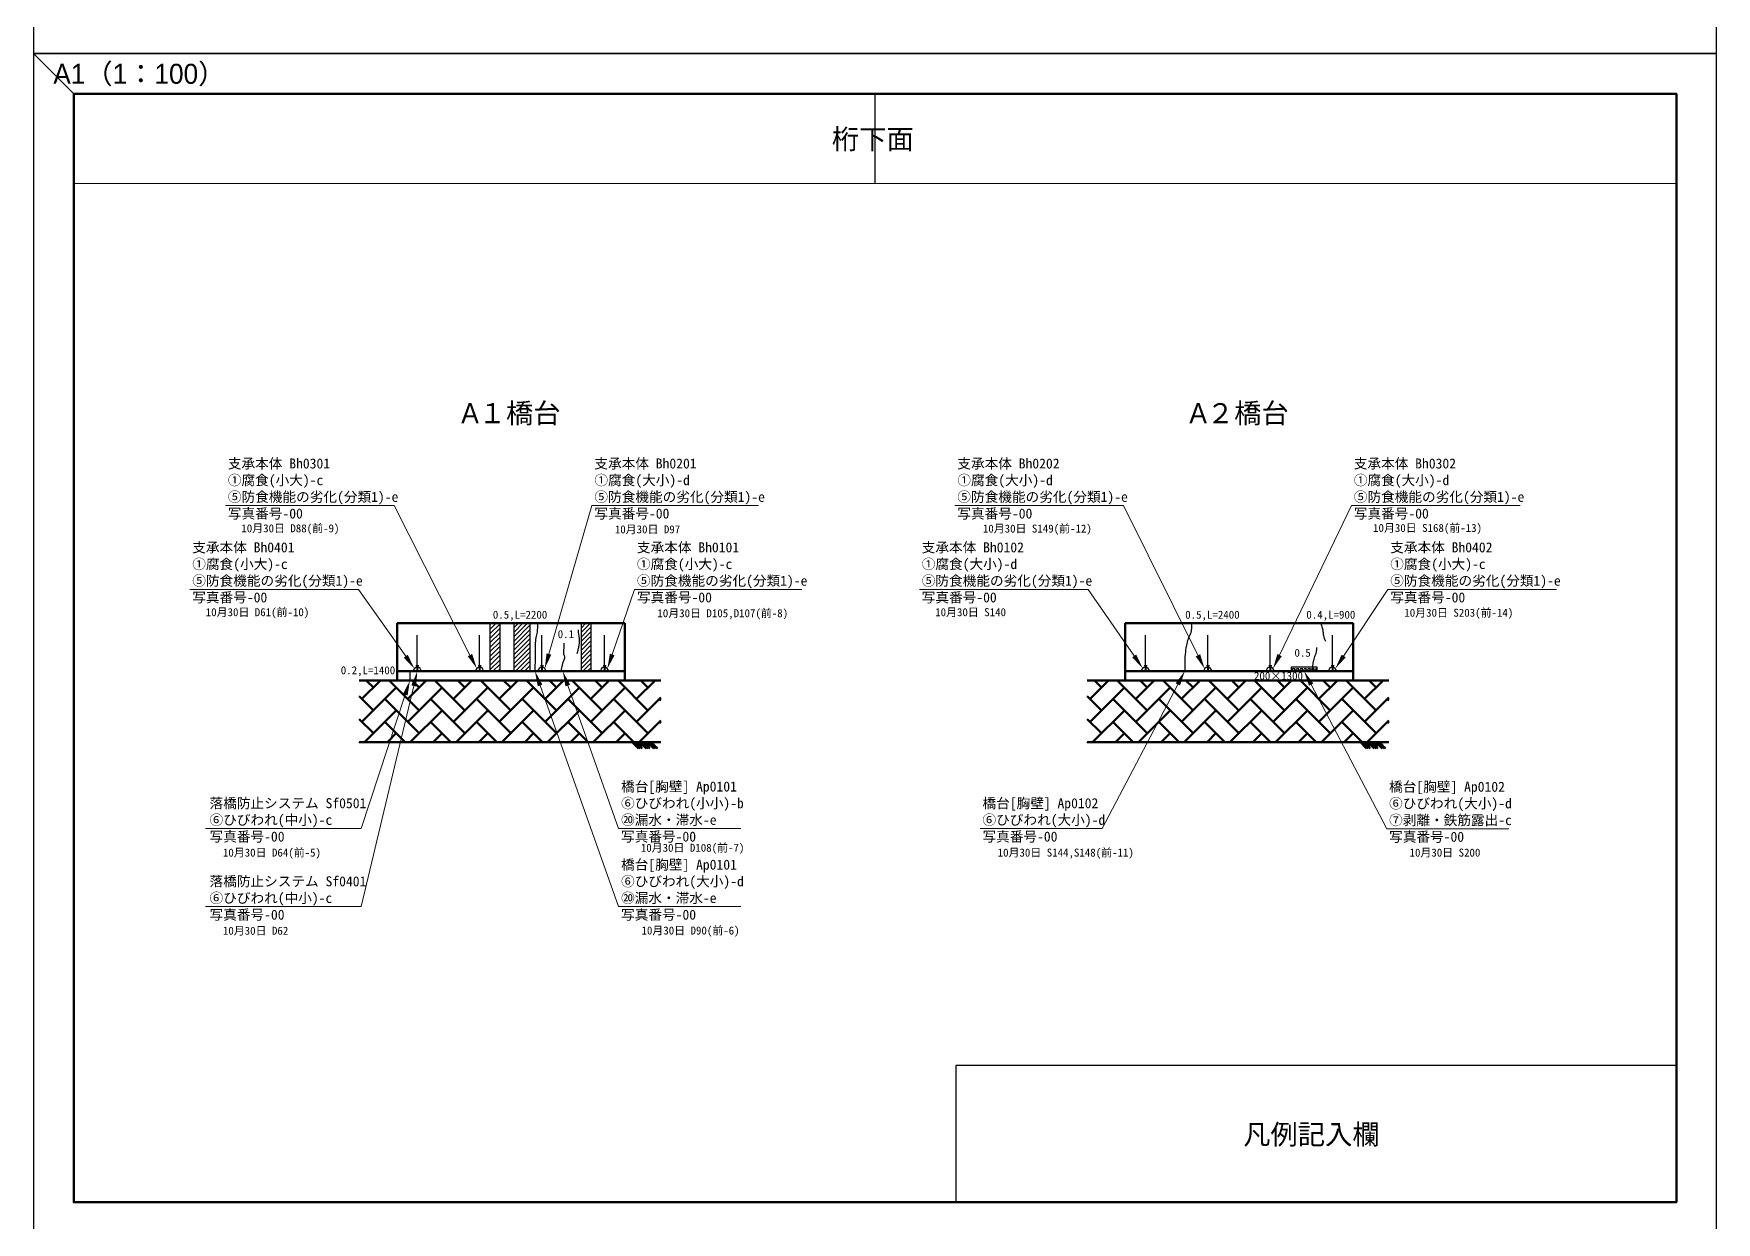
# Model space of a CAD drawing. Header units: millimetres. Extents: x 854378 to 938478, y -99630 to 91948.
# Drawn here: x 854378 to 938478, y -39230 to 20170 of the extents above; entities that cross this region are included whole.
import ezdxf
from ezdxf import colors
from ezdxf.entities.mleader import LeaderData, LeaderLine
from ezdxf.enums import TextEntityAlignment as Align
from ezdxf.math import Vec2, Vec3

# ---------------------------------------------------------------- set-up
doc = ezdxf.new("R2010")
doc.units = ezdxf.units.MM
doc.linetypes.add('DASHED', pattern=[19.05, 12.7, -6.35])
doc.layers.get('Defpoints').update_dxf_attribs({"color": 4})
for name, color, linetype, lineweight in [('D-MTR-FRAM', 7, 'Continuous', 13), ('D-STR', 1, 'Continuous', 50), ('D-STR-HTXT', 7, 'Continuous', 25), ('D-STR-TXT', 7, 'Continuous', 13), ('D-TTL', 2, 'Continuous', 140)]:
    doc.layers.add(name, color=color, linetype=linetype, lineweight=lineweight)
doc.styles.add('MSPゴシック', font='MS PGothic.ttf')
doc.styles.add('MSゴシック', font='MS Gothic.ttf')
doc.styles.add('MSｺﾞｼｯｸ', font='MS Gothic.ttf')
doc.styles.get("Standard").update_dxf_attribs({"font": 'arial.ttf'})
doc.dimstyles.new('STANDARD-50', dxfattribs={"dimscale": 50, "dimtxt": 3.5, "dimasz": 1.8, "dimexe": 0, "dimexo": 1.5, "dimgap": 1, "dimtad": 1, "dimdec": 0, "dimzin": 0, "dimdsep": 46, "dimtxsty": 'MSｺﾞｼｯｸ', "dimblk": 'OPEN', "dimcen": 0, "dimclrd": 1, "dimclre": 1, "dimclrt": 3, "dimaunit": 1, "dimazin": 0, "dimtfac": 1, "dimtdec": 0, "dimtix": 1, "dimtmove": 2, "dimatfit": 3, "dimldrblk": 'OPEN', "dimfxl": 1, "dimtolj": 1, "dimtzin": 0, "dimarcsym": 0})

# ---------------------------------------------------------------- blocks, each defined once
blk = doc.blocks.new('_OPEN')
at = {"color": 0, "linetype": 'ByBlock', "lineweight": -2}
for p, q in [((-1, 0.166667), (0, 0)), ((-1, -0.166667), (0, 0)), ((0, 0), (-1, 0))]:
    blk.add_line(p, q, dxfattribs=at)

msp = doc.modelspace()

# ---------------------------------------------------------------- hatches: boundary and pattern name
at = {"layer": 'D-STR'}
h = msp.add_hatch(dxfattribs=at)
h.set_pattern_fill('AR-HBONE', color=0, scale=202.189349, style=0)
h.set_pattern_definition([(45, (150218, 1033457.8), (9e-14, 1143.7557), [2426.2722, -808.7574]), (135, (150789.9, 1034029.7), (9e-14, 1143.7557), [2426.2722, -808.7574])])
h.paths.add_polyline_path([(885724, -12153), (870645, -12153), (870645, -15238), (885724, -15238)])
h = msp.add_hatch(dxfattribs=at)
h.set_pattern_fill('AR-HBONE', color=0, scale=202.189349, style=0)
h.set_pattern_definition([(45, (186608, 1033457.8), (9e-14, 1143.7557), [2426.2722, -808.7574]), (135, (187179.9, 1034029.7), (9e-14, 1143.7557), [2426.2722, -808.7574])])
h.paths.add_polyline_path([(922114, -12153), (907035, -12153), (907035, -15238), (922114, -15238)])
at = {"layer": 'D-STR-HTXT'}
h = msp.add_hatch(dxfattribs=at)
h.set_pattern_fill('ANSI31', color=1, scale=50)
h.set_pattern_definition([(45, (3348.31, 2e-12), (-112.253202, 112.253202), [])])
h.paths.add_polyline_path([(881752, -11695), (882227, -11695), (882227, -9295), (881752, -9295)])
h.paths.add_polyline_path([(877669, -9295), (877195, -9295), (877195, -11695), (877669, -11695)])
h.paths.add_polyline_path([(879184, -9295), (878397, -9295), (878397, -11695), (879184, -11695)])

# ---------------------------------------------------------------- linework, layer by layer
at = {"layer": 'D-MTR-FRAM'}
msp.add_lwpolyline([(856378, 12686), (856378, -38230), (936478, -38230), (936478, 12686)], close=True, dxfattribs=at)
at = {"layer": 'D-STR', "color": 0}
for p, q in [((872538, -9295), (883928, -9295)), ((872538, -9295), (872538, -12153)), ((883928, -9295), (883928, -12153)), ((908928, -9295), (920318, -9295)), ((908928, -9295), (908928, -12153)), ((920318, -9295), (920318, -12153)), ((872538, -11695), (883928, -11695)), ((908928, -11695), (920318, -11695)), ((870645, -12153), (885724, -12153)), ((907035, -12153), (922114, -12153)), ((870645, -15238), (885724, -15238)), ((884607, -15548), (884297, -15238)), ((884693, -15548), (884383, -15238)), ((884784, -15548), (884475, -15238)), ((884611, -15375), (884716, -15270)), ((884654, -15418), (884759, -15313)), ((884993, -15548), (884683, -15238)), ((884700, -15463), (884805, -15359)), ((885079, -15548), (884769, -15238)), ((885171, -15548), (884861, -15238)), ((884998, -15375), (885102, -15270)), ((885041, -15418), (885145, -15313)), ((885379, -15548), (885069, -15238)), ((885086, -15463), (885191, -15359)), ((885465, -15548), (885155, -15238)), ((885557, -15548), (885247, -15238)), ((907035, -15238), (922114, -15238)), ((920997, -15548), (920687, -15238)), ((921083, -15548), (920773, -15238)), ((921174, -15548), (920865, -15238)), ((921001, -15375), (921106, -15270)), ((921044, -15418), (921149, -15313)), ((921383, -15548), (921073, -15238)), ((921090, -15463), (921195, -15359)), ((921469, -15548), (921159, -15238)), ((921561, -15548), (921251, -15238)), ((921388, -15375), (921492, -15270)), ((921431, -15418), (921535, -15313)), ((921769, -15548), (921459, -15238)), ((921476, -15463), (921581, -15359)), ((921855, -15548), (921545, -15238)), ((921947, -15548), (921637, -15238))]:
    msp.add_line(p, q, dxfattribs=at)
at = {"layer": 'D-STR-HTXT'}
msp.add_line((873184, -11695), (873184, -12153), dxfattribs=at)
at = {"layer": 'D-STR-HTXT', "color": 1}
for points in [[(877195, -9295), (877669, -9295), (877669, -11695), (877195, -11695)], [(878397, -9295), (879184, -9295), (879184, -11695), (878397, -11695)], [(881752, -9295), (882227, -9295), (882227, -11695), (881752, -11695)], [(917229, -11695), (918529, -11695), (918529, -11495), (917229, -11495)]]:
    msp.add_lwpolyline(points, close=True, dxfattribs=at)
at = {"layer": 'D-STR-HTXT'}
for points in [[(873749, -11695, 1), (873349, -11695)], [(876866, -11695, 1), (876466, -11695)], [(883101, -11695, 1), (882701, -11695)], [(919491, -11695, 1), (919091, -11695)]]:
    msp.add_lwpolyline(points, format="xyb", close=True, dxfattribs=at)
at = {"layer": 'D-STR-HTXT', "color": 1}
for points in [[(879983, -11695, 1), (879583, -11695)], [(910139, -11695, 1), (909739, -11695)], [(913256, -11695, 1), (912856, -11695)], [(916373, -11695, 1), (915973, -11695)]]:
    msp.add_lwpolyline(points, format="xyb", close=True, dxfattribs=at)
at = {"layer": 'D-STR-HTXT', "color": 1, "linetype": 'DASHED', "ltscale": 10}
msp.add_lwpolyline([(917298, -11546), (918455, -11546), (918455, -11640), (917298, -11640)], close=True, dxfattribs=at)
at = {"layer": 'D-STR-HTXT', "color": 1}
for points, knots in [([(879562, -9295), (879561, -9445), (879560, -9688), (879461, -10034), (879441, -10379), (879452, -10798), (879431, -11243), (879433, -11553), (879435, -11695)], [0, 0, 0, 0, 447.376502, 726.903236, 1073.042501, 1476.505888, 1984.595421, 2408.42869, 2408.42869, 2408.42869, 2408.42869]), ([(912232, -9295), (912244, -9459), (912263, -9714), (912034, -10114), (911950, -10566), (911899, -11130), (911906, -11493), (911910, -11695)], [0, 0, 0, 0, 480.11348, 741.988144, 1355.195699, 1840.111585, 2443.231801, 2443.231801, 2443.231801, 2443.231801]), ([(918693, -9295), (918728, -9372), (918786, -9502), (918819, -9711), (918833, -9940), (918896, -10099), (918935, -10195)], [0, 0, 0, 0, 251.888326, 426.326683, 630.192923, 936.391849, 936.391849, 936.391849, 936.391849]), ([(918299, -11695), (918303, -11572), (918309, -11365), (918372, -11078), (918450, -10847), (918511, -10652), (918507, -10537), (918505, -10498)], [0, 0, 0, 0, 367.352405, 618.964695, 876.826769, 1104.422775, 1221.120487, 1221.120487, 1221.120487, 1221.120487])]:
    msp.add_open_spline(points, degree=3, knots=knots, dxfattribs=at)
at = {"layer": 'D-STR-HTXT'}
for points, knots in [([(881584, -9625), (881604, -9768), (881630, -9957), (881646, -10225), (881626, -10412), (881580, -10621), (881547, -10753), (881529, -10825)], [0, 0, 0, 0, 431.449395, 571.862554, 806.671377, 991.305587, 1214.31804, 1214.31804, 1214.31804, 1214.31804]), ([(880877, -10295), (880875, -10444), (880872, -10620), (880846, -10835), (880912, -10920), (880916, -11032), (880864, -11158), (880817, -11294), (880778, -11451), (880742, -11580), (880746, -11662), (880747, -11695)], [0, 0, 0, 0, 454.820201, 534.160392, 627.33864, 756.64766, 850.740009, 1034.227463, 1188.195953, 1335.049549, 1432.772392, 1432.772392, 1432.772392, 1432.772392])]:
    msp.add_open_spline(points, degree=3, knots=knots, dxfattribs=at)
at = {"layer": 'D-TTL', "linetype": 'Continuous'}
msp.add_lwpolyline([(856378, 17170), (936478, 17170), (936478, -38230), (856378, -38230)], close=True, dxfattribs=at)
at = {"layer": 'Defpoints'}
for p, q in [((854378, 19170), (856378, 17170)), ((896428, 12686), (896428, 17170))]:
    msp.add_line(p, q, dxfattribs=at)
at = {"layer": 'Defpoints', "linetype": 'Continuous'}
for points in [[(854378, 19170), (938478, 19170), (938478, 78570), (854378, 78570)], [(854378, -40230), (938478, -40230), (938478, 19170), (854378, 19170)]]:
    msp.add_lwpolyline(points, close=True, dxfattribs=at)
at = {"layer": 'Defpoints'}
msp.add_lwpolyline([(900464, -38230), (936478, -38230), (936478, -31400), (900464, -31400)], close=True, dxfattribs=at)

# ---------------------------------------------------------------- texts
at = {"layer": 'D-STR-HTXT', "char_height": 500, "attachment_point": 7, "style": 'MSゴシック'}
for s, width, heights, insert in [('支承本体 Bh0301\\P①腐食(小大)-c\\P⑤防食機能の劣化(分類1)-e\\P写真番号-00', 9073.14, [0], (864084, -4116)), ('支承本体 Bh0401\\P①腐食(小大)-c\\P⑤防食機能の劣化(分類1)-e\\P写真番号-00', 9073.14, [0], (862305, -8307)), ('支承本体 Bh0101\\P①腐食(小大)-c\\P⑤防食機能の劣化(分類1)-e\\P写真番号-00', 9073.14, [0], (884529, -8307)), ('支承本体 Bh0402\\P①腐食(小大)-c\\P⑤防食機能の劣化(分類1)-e\\P写真番号-00', 9073.14, [0], (922179, -8307)), ('落橋防止システム Sf0501\\P⑥ひびわれ(中小)-c\\P写真番号-00', 12067.7, [3329], (863169, -20258))]:
    msp.add_mtext_dynamic_manual_height_columns(s, width=width, gutter_width=50, heights=heights, dxfattribs=dict(at, insert=insert))
at = {"layer": 'D-STR-HTXT', "color": 1, "char_height": 500, "attachment_point": 7, "style": 'MSゴシック'}
for s, width, heights, insert in [('支承本体 Bh0201\\P①腐食(大小)-d\\P⑤防食機能の劣化(分類1)-e\\P写真番号-00', 9073.14, [0], (882403, -4116)), ('支承本体 Bh0202\\P①腐食(大小)-d\\P⑤防食機能の劣化(分類1)-e\\P写真番号-00', 9073.14, [0], (900543, -4116)), ('支承本体 Bh0302\\P①腐食(大小)-d\\P⑤防食機能の劣化(分類1)-e\\P写真番号-00', 9073.14, [0], (920358, -4116)), ('支承本体 Bh0102\\P①腐食(大小)-d\\P⑤防食機能の劣化(分類1)-e\\P写真番号-00', 9073.14, [0], (898763, -8307)), ('橋台[胸壁] Ap0101\\P⑥ひびわれ(小小)-b\\P⑳漏水・滞水-e\\P写真番号-00', 12067.7, [3329], (883736, -20258)), ('橋台[胸壁] Ap0102\\P⑥ひびわれ(大小)-d\\P⑦剥離・鉄筋露出-c\\P写真番号-00', 12067.7, [3329], (922122, -20269)), ('橋台[胸壁] Ap0102\\P⑥ひびわれ(大小)-d\\P写真番号-00', 12067.7, [3329], (901800, -20258)), ('落橋防止システム Sf0401\\P⑥ひびわれ(中小)-c\\P写真番号-00', 12067.7, [3329], (863169, -24162)), ('橋台[胸壁] Ap0101\\P⑥ひびわれ(大小)-d\\P⑳漏水・滞水-e\\P写真番号-00', 12067.7, [3329], (883736, -24162))]:
    msp.add_mtext_dynamic_manual_height_columns(s, width=width, gutter_width=50, heights=heights, dxfattribs=dict(at, insert=insert))
at = {"layer": 'D-STR-TXT', "style": 'MSPゴシック'}
msp.add_text('桁下面', height=1000, dxfattribs=at).set_placement((894274, 14402))
for s, p in [('A１橋台', (878233, 705)), ('A２橋台', (914623, 705))]:
    msp.add_text(s, height=1000, dxfattribs=at).set_placement(p, align=Align.CENTER)
at = {"layer": 'D-STR-TXT', "color": 1, "char_height": 400, "attachment_point": 5, "style": 'MSゴシック'}
for s, insert in [('0.5,L=2200', (878688, -8917)), ('0.5,L=2400', (913292, -8917)), ('0.4,L=900', (919210, -8917)), ('0.5', (917800, -10770)), ('200×1300', (916594, -11928))]:
    msp.add_mtext_dynamic_manual_height_columns(s, width=9073.14, gutter_width=50, heights=[0], dxfattribs=dict(at, insert=insert))
at = {"layer": 'D-STR-TXT', "char_height": 400, "attachment_point": 5, "style": 'MSゴシック'}
for s, insert in [('0.1', (880978, -9839)), ('0.2,L=1400', (871088, -11695))]:
    msp.add_mtext_dynamic_manual_height_columns(s, width=9073.14, gutter_width=50, heights=[0], dxfattribs=dict(at, insert=insert))
at = {"layer": 'Defpoints', "style": 'MSPゴシック'}
for s, p in [('A1（1：100）', (855361, 17664)), ('凡例記入欄', (914829, -35335))]:
    msp.add_text(s, height=1000, dxfattribs=at).set_placement(p)
at = {"layer": 'Defpoints', "char_height": 400, "attachment_point": 1, "style": 'MSゴシック'}
for s, insert in [('10月30日 D88(前-9)', (864757, -4349)), ('10月30日 D97', (883424, -4401)), ('10月30日 S149(前-12)', (901818, -4363)), ('10月30日 S168(前-13)', (921320, -4331)), ('10月30日 D61(前-10)', (862978, -8540)), ('10月30日 D105,D107(前-8)', (885550, -8592)), ('10月30日 S140', (899436, -8540)), ('10月30日 S203(前-14)', (922882, -8567)), ('10月30日 D64(前-5)', (863836, -20554)), ('10月30日 D108(前-7)', (884724, -20312)), ('10月30日 S144,S148(前-11)', (902558, -20554)), ('10月30日 S200', (923144, -20554)), ('10月30日 D90(前-6)', (884757, -24447)), ('10月30日 D62', (863836, -24458))]:
    msp.add_mtext_dynamic_manual_height_columns(s, width=9073.14, gutter_width=50, heights=[0], dxfattribs=dict(at, insert=insert))

# ---------------------------------------------------------------- leaders
at = {"layer": 'D-STR', "color": 0}
for points in [[(873549, -11695), (873549, -9895)], [(876666, -11695), (876666, -9895)], [(879783, -11695), (879783, -9895)], [(882901, -11695), (882901, -9895)], [(909939, -11695), (909939, -9895)], [(913056, -11695), (913056, -9895)], [(916173, -11695), (916173, -9895)], [(919291, -11695), (919291, -9895)]]:
    msp.add_leader(points, dimstyle='STANDARD-50', override={"dimasz": 6, "dimgap": 1, "dimtad": 0, "dimclrd": 0}, dxfattribs=at)
at = {"layer": 'D-STR-HTXT'}
ml = msp.add_multileader_mtext('Standard', dxfattribs=at)
ml.set_content('')
ml.set_leader_properties(color=256, linetype='ByLayer', lineweight=13)
ml.build(insert=Vec2(0, 0))
ml.multileader.update_dxf_attribs({"text_left_attachment_type": 8, "text_right_attachment_type": 5, "dogleg_length": 5000, "arrow_head_size": 750})
ctx = ml.context
ctx.base_point, ctx.char_height, ctx.arrow_head_size, ctx.plane_origin = Vec3(863964, -3409), 200, 750, Vec3(874548, -5144)
ctx.left_attachment, ctx.right_attachment = 8, 5
notes = []
notes.append((ctx, [(0, (1, 1, 0), (872394, -3409), (-1, 0), 8430, [(0, [(876525, -11553)], 0, [])])]))
ctx.mtext, ml.multileader.dxf.content_type = None, 0
at = {"layer": 'D-STR-HTXT', "color": 1}
ml = msp.add_multileader_mtext('Standard', dxfattribs=at)
ml.set_content('')
ml.set_leader_properties(color=256, linetype='ByLayer', lineweight=13)
ml.build(insert=Vec2(0, 0))
ml.multileader.update_dxf_attribs({"text_left_attachment_type": 8, "text_right_attachment_type": 5, "dogleg_length": 5000, "arrow_head_size": 750})
ctx = ml.context
ctx.base_point, ctx.char_height, ctx.arrow_head_size, ctx.plane_origin = Vec3(890600, -3409), 200, 750, Vec3(880129, -5144)
ctx.left_attachment, ctx.right_attachment = 8, 5
notes.append((ctx, [(0, (1, 1, 0), (882283, -3409), (1, 0), 8317, [(0, [(879922, -11551)], 0, [])])]))
ctx.mtext, ml.multileader.dxf.content_type = None, 0
ml = msp.add_multileader_mtext('Standard', dxfattribs=at)
ml.set_content('')
ml.set_leader_properties(color=256, linetype='ByLayer', lineweight=13)
ml.build(insert=Vec2(0, 0))
ml.multileader.update_dxf_attribs({"text_left_attachment_type": 8, "text_right_attachment_type": 5, "dogleg_length": 5000, "arrow_head_size": 750})
ctx = ml.context
ctx.base_point, ctx.char_height, ctx.arrow_head_size, ctx.plane_origin = Vec3(900422, -3409), 200, 750, Vec3(911007, -5144)
ctx.left_attachment, ctx.right_attachment = 8, 5
notes.append((ctx, [(0, (1, 1, 0), (908853, -3409), (-1, 0), 8430, [(0, [(912901, -11568)], 0, [])])]))
ctx.mtext, ml.multileader.dxf.content_type = None, 0
ml = msp.add_multileader_mtext('Standard', dxfattribs=at)
ml.set_content('')
ml.set_leader_properties(color=256, linetype='ByLayer', lineweight=13)
ml.build(insert=Vec2(0, 0))
ml.multileader.update_dxf_attribs({"text_left_attachment_type": 8, "text_right_attachment_type": 5, "dogleg_length": 5000, "arrow_head_size": 750})
ctx = ml.context
ctx.base_point, ctx.char_height, ctx.arrow_head_size, ctx.plane_origin = Vec3(928668, -3409), 200, 750, Vec3(918084, -5144)
ctx.left_attachment, ctx.right_attachment = 8, 5
notes.append((ctx, [(0, (1, 1, 0), (920238, -3409), (1, 0), 8430, [(0, [(916322, -11561)], 0, [])])]))
ctx.mtext, ml.multileader.dxf.content_type = None, 0
at = {"layer": 'D-STR-HTXT'}
ml = msp.add_multileader_mtext('Standard', dxfattribs=at)
ml.set_content('')
ml.set_leader_properties(color=256, linetype='ByLayer', lineweight=13)
ml.build(insert=Vec2(0, 0))
ml.multileader.update_dxf_attribs({"text_left_attachment_type": 8, "text_right_attachment_type": 5, "dogleg_length": 5000, "arrow_head_size": 750})
ctx = ml.context
ctx.base_point, ctx.char_height, ctx.arrow_head_size, ctx.plane_origin = Vec3(862185, -7600), 200, 750, Vec3(872769, -9335)
ctx.left_attachment, ctx.right_attachment = 8, 5
notes.append((ctx, [(0, (1, 1, 0), (870615, -7600), (-1, 0), 8430, [(0, [(873406, -11555)], 0, [])])]))
ctx.mtext, ml.multileader.dxf.content_type = None, 0
ml = msp.add_multileader_mtext('Standard', dxfattribs=at)
ml.set_content('')
ml.set_leader_properties(color=256, linetype='ByLayer', lineweight=13)
ml.build(insert=Vec2(0, 0))
ml.multileader.update_dxf_attribs({"text_left_attachment_type": 8, "text_right_attachment_type": 5, "dogleg_length": 5000, "arrow_head_size": 750})
ctx = ml.context
ctx.base_point, ctx.char_height, ctx.arrow_head_size, ctx.plane_origin = Vec3(892766, -7600), 200, 750, Vec3(882255, -9335)
ctx.left_attachment, ctx.right_attachment = 8, 5
notes.append((ctx, [(0, (1, 1, 0), (884409, -7600), (1, 0), 8357, [(0, [(883051, -11562)], 0, [])])]))
ctx.mtext, ml.multileader.dxf.content_type = None, 0
at = {"layer": 'D-STR-HTXT', "color": 1}
ml = msp.add_multileader_mtext('Standard', dxfattribs=at)
ml.set_content('')
ml.set_leader_properties(color=256, linetype='ByLayer', lineweight=13)
ml.build(insert=Vec2(0, 0))
ml.multileader.update_dxf_attribs({"text_left_attachment_type": 8, "text_right_attachment_type": 5, "dogleg_length": 5000, "arrow_head_size": 750})
ctx = ml.context
ctx.base_point, ctx.char_height, ctx.arrow_head_size, ctx.plane_origin = Vec3(898643, -7600), 200, 750, Vec3(909227, -9335)
ctx.left_attachment, ctx.right_attachment = 8, 5
notes.append((ctx, [(0, (1, 1, 0), (907074, -7600), (-1, 0), 8430, [(0, [(909809, -11543)], 0, [])])]))
ctx.mtext, ml.multileader.dxf.content_type = None, 0
at = {"layer": 'D-STR-HTXT'}
ml = msp.add_multileader_mtext('Standard', dxfattribs=at)
ml.set_content('')
ml.set_leader_properties(color=256, linetype='ByLayer', lineweight=13)
ml.build(insert=Vec2(0, 0))
ml.multileader.update_dxf_attribs({"text_left_attachment_type": 8, "text_right_attachment_type": 5, "dogleg_length": 5000, "arrow_head_size": 750})
ctx = ml.context
ctx.base_point, ctx.char_height, ctx.arrow_head_size, ctx.plane_origin = Vec3(930490, -7600), 200, 750, Vec3(919905, -9335)
ctx.left_attachment, ctx.right_attachment = 8, 5
notes.append((ctx, [(0, (1, 1, 0), (922059, -7600), (1, 0), 8430, [(0, [(919435, -11556)], 0, [])])]))
ctx.mtext, ml.multileader.dxf.content_type = None, 0
at = {"layer": 'D-STR-HTXT', "color": 1}
ml = msp.add_multileader_mtext('Standard', dxfattribs=at)
ml.set_content('')
ml.set_leader_properties(color=256, linetype='ByLayer', lineweight=13)
ml.build(insert=Vec2(0, 0))
ml.multileader.update_dxf_attribs({"text_left_attachment_type": 8, "text_right_attachment_type": 5, "dogleg_length": 5000, "arrow_head_size": 750})
ctx = ml.context
ctx.base_point, ctx.char_height, ctx.arrow_head_size, ctx.plane_origin = Vec3(862968, -23455), 200, 750, Vec3(872902, -25190)
ctx.left_attachment, ctx.right_attachment = 8, 5
notes.append((ctx, [(0, (1, 1, 0), (870748, -23455), (-1, 0), 7781, [(0, [(873549, -11695)], 0, [])])]))
ctx.mtext, ml.multileader.dxf.content_type = None, 0
ml = msp.add_multileader_mtext('Standard', dxfattribs=at)
ml.set_content('')
ml.set_leader_properties(color=256, linetype='ByLayer', lineweight=13)
ml.build(insert=Vec2(0, 0))
ml.multileader.update_dxf_attribs({"text_left_attachment_type": 8, "text_right_attachment_type": 5, "dogleg_length": 5000, "arrow_head_size": 750})
ctx = ml.context
ctx.base_point, ctx.char_height, ctx.arrow_head_size, ctx.plane_origin = Vec3(889723, -23455), 200, 750, Vec3(881462, -25190)
ctx.left_attachment, ctx.right_attachment = 8, 5
notes.append((ctx, [(0, (1, 1, 0), (883616, -23455), (1, 0), 6107, [(0, [(879435, -11695)], 0, [])])]))
ctx.mtext, ml.multileader.dxf.content_type = None, 0
ml = msp.add_multileader_mtext('Standard', dxfattribs=at)
ml.set_content('')
ml.set_leader_properties(color=256, linetype='ByLayer', lineweight=13)
ml.build(insert=Vec2(0, 0))
ml.multileader.update_dxf_attribs({"text_left_attachment_type": 8, "text_right_attachment_type": 5, "dogleg_length": 5000, "arrow_head_size": 750})
ctx = ml.context
ctx.base_point, ctx.char_height, ctx.arrow_head_size, ctx.plane_origin = Vec3(889723, -19551), 200, 750, Vec3(881462, -21286)
ctx.left_attachment, ctx.right_attachment = 8, 5
notes.append((ctx, [(0, (1, 1, 0), (883616, -19551), (1, 0), 6107, [(0, [(880822, -11695)], 0, [])])]))
ctx.mtext, ml.multileader.dxf.content_type = None, 0
ml = msp.add_multileader_mtext('Standard', dxfattribs=at)
ml.set_content('')
ml.set_leader_properties(color=256, linetype='ByLayer', lineweight=13)
ml.build(insert=Vec2(0, 0))
ml.multileader.update_dxf_attribs({"text_left_attachment_type": 8, "text_right_attachment_type": 5, "dogleg_length": 5000, "arrow_head_size": 750})
ctx = ml.context
ctx.base_point, ctx.char_height, ctx.arrow_head_size, ctx.plane_origin = Vec3(901680, -19551), 200, 750, Vec3(909941, -21286)
ctx.left_attachment, ctx.right_attachment = 8, 5
notes.append((ctx, [(0, (1, 1, 0), (907787, -19551), (-1, 0), 6107, [(0, [(911910, -11683)], 0, [])])]))
ctx.mtext, ml.multileader.dxf.content_type = None, 0
ml = msp.add_multileader_mtext('Standard', dxfattribs=at)
ml.set_content('')
ml.set_leader_properties(color=256, linetype='ByLayer', lineweight=13)
ml.build(insert=Vec2(0, 0))
ml.multileader.update_dxf_attribs({"text_left_attachment_type": 8, "text_right_attachment_type": 5, "dogleg_length": 5000, "arrow_head_size": 750})
ctx = ml.context
ctx.base_point, ctx.char_height, ctx.arrow_head_size, ctx.plane_origin = Vec3(928110, -19562), 200, 750, Vec3(919849, -21297)
ctx.left_attachment, ctx.right_attachment = 8, 5
notes.append((ctx, [(0, (1, 1, 0), (922002, -19562), (1, 0), 6107, [(0, [(917879, -11695)], 0, [])])]))
ctx.mtext, ml.multileader.dxf.content_type = None, 0
at = {"layer": 'D-STR-HTXT'}
ml = msp.add_multileader_mtext('Standard', dxfattribs=at)
ml.set_content('')
ml.set_leader_properties(color=256, linetype='ByLayer', lineweight=13)
ml.build(insert=Vec2(0, 0))
ml.multileader.update_dxf_attribs({"text_left_attachment_type": 8, "text_right_attachment_type": 5, "dogleg_length": 5000, "arrow_head_size": 750})
ctx = ml.context
ctx.base_point, ctx.char_height, ctx.arrow_head_size, ctx.plane_origin = Vec3(862968, -19551), 200, 750, Vec3(872902, -21286)
ctx.left_attachment, ctx.right_attachment = 8, 5
notes.append((ctx, [(0, (1, 1, 0), (870748, -19551), (-1, 0), 7781, [(0, [(873184, -12153)], 0, [])])]))
ctx.mtext, ml.multileader.dxf.content_type = None, 0
for ctx, leaders in notes:
    for number, flags, end, landing, length, lines in leaders:
        leader = LeaderData()
        leader.index, (leader.has_last_leader_line, leader.has_dogleg_vector, leader.attachment_direction) = number, flags
        leader.last_leader_point, leader.dogleg_vector, leader.dogleg_length = Vec3(end), Vec3(landing), length
        for number, points, colour, breaks in lines:
            line = LeaderLine()
            line.index, line.vertices, line.color, line.breaks = number, Vec3.list(points), colors.encode_raw_color(colour), breaks
            leader.lines.append(line)
        ctx.leaders.append(leader)

doc.saveas('drawing.dxf')
